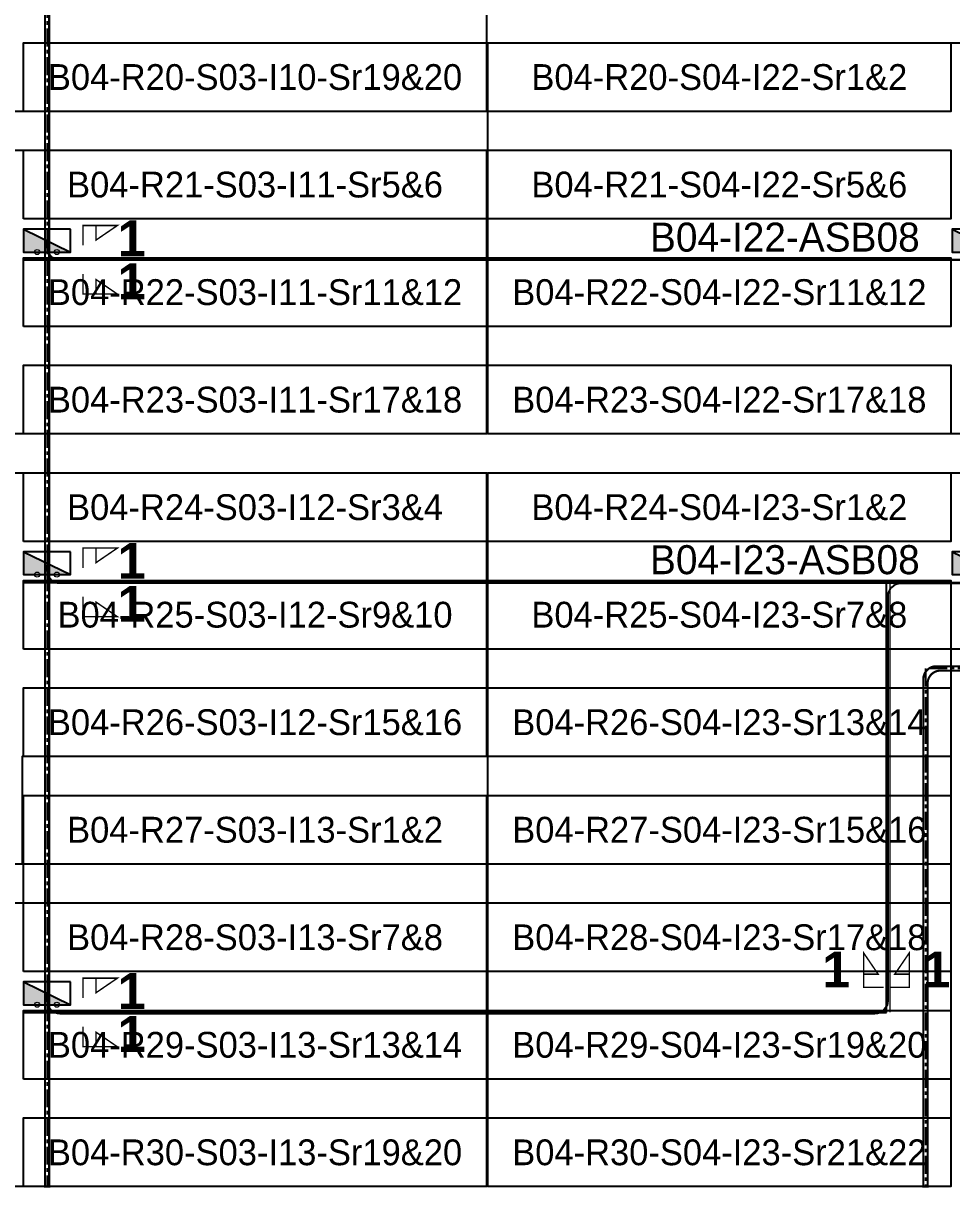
# Model space of a CAD drawing. Header units: metres. Extents: x 530075 to 530399, y 2675487 to 2675927.
# Drawn here: x 530139.5 to 530204.2, y 2675696.7 to 2675777.9 of the extents above; entities that cross this region are included whole.
import ezdxf
from ezdxf.enums import TextEntityAlignment as Align

# ---------------------------------------------------------------- set-up
doc = ezdxf.new("R2010")
doc.units = ezdxf.units.M
doc.linetypes.add('CENTER', pattern=[2, 1.25, -0.25, 0.25, -0.25])
for name, color, linetype in [('DC Trench BL-04', 40, 'Continuous'), ('E-Inverter Grouping', 2, 'Continuous'), ('Inverter Block-04', 7, 'Continuous'), ('LT Cable(AG) INV to LT Panel BL-04', 2, 'Continuous'), ('Messenger Wire Block-04 (Master Path)', 30, 'Continuous'), ('Messenger Wire Block-04 (MW Path)', 191, 'Continuous'), ('MMS Table Block-04', 8, 'Continuous'), ('Plan Line - DC BL-04', 40, 'Continuous'), ('Section Marking BL-04', 2, 'Continuous')]:
    doc.layers.add(name, color=color, linetype=linetype)
doc.layers.add('PILE', color=1, linetype='Continuous', lineweight=15)
doc.styles.add('BoldTextStyle', font='arialbd.ttf')
doc.styles.get("Standard").update_dxf_attribs({"font": 'Adani Regular.ttf'})

# ---------------------------------------------------------------- blocks, each defined once
blk = doc.blocks.new('MMS Table (32.292 x 4.788)')
at = {"color": 0}
blk.add_lwpolyline([(0, -0.002), (0, 4.786), (32.292, 4.786), (32.292, -0.002)], close=True, dxfattribs=at)
at = {"color": 7}
blk.add_attdef('ID1', text='', height=1.8, dxfattribs=at).set_placement((16.146, 2.392), align=Align.MIDDLE_CENTER)
blk = doc.blocks.new('Inverter Block')
h = blk.add_hatch(color=0)
h.dxf.hatch_style = 1
h.paths.add_polyline_path([(-1.456, 2.269), (-1.456, 0.846), (1.456, 0.846)])
at = {"color": 0}
blk.add_lwpolyline([(1.456, 2.269), (-1.456, 2.269), (-1.456, 0.846), (1.456, 0.846)], close=True, dxfattribs=at)
blk.add_lwpolyline([(-1.456, 2.269), (1.456, 0.846)], dxfattribs=at)
at = {"layer": 'PILE'}
for centre in [(-0.613, 0.846), (0.613, 0.846)]:
    blk.add_circle(centre, 0.156, dxfattribs=at)
at = {"color": 7}
blk.add_attdef('ID', (-1.456, 3.006), '', height=1.8, dxfattribs=at)

msp = doc.modelspace()

# ---------------------------------------------------------------- linework, layer by layer
at = {"layer": 'DC Trench BL-04', "color": 40, "const_width": 0.15}
msp.add_lwpolyline([(530141.283, 2675821.575), (530140.983, 2675821.575), (530140.983, 2675696.791), (530141.283, 2675696.791)], close=True, dxfattribs=at)
msp.add_lwpolyline([(530202.563, 2675731.883, -0.414214), (530203.463, 2675732.783), (530205.167, 2675732.783, 0.414214), (530206.067, 2675733.683), (530206.067, 2675821.577), (530205.767, 2675821.577), (530205.767, 2675733.983, -0.414214), (530204.867, 2675733.083), (530203.163, 2675733.083, 0.414214), (530202.263, 2675732.183), (530202.263, 2675696.789), (530202.563, 2675696.789)], format="xyb", close=True, dxfattribs=at)
at = {"layer": 'E-Inverter Grouping', "color": 3}
for points in [[(530171.787, 2675771.791), (530074.711, 2675771.791), (530074.711, 2675791.575), (530139.495, 2675791.575), (530139.495, 2675799.075), (530171.787, 2675799.075)], [(530171.787, 2675749.291), (530107.003, 2675749.291), (530107.003, 2675741.791), (530074.711, 2675741.791), (530074.711, 2675769.075), (530171.787, 2675769.075)], [(530171.787, 2675726.791), (530139.395, 2675726.791), (530139.395, 2675719.291), (530074.711, 2675719.291), (530074.711, 2675739.075), (530107.103, 2675739.075), (530107.103, 2675746.575), (530171.787, 2675746.575)], [(530171.787, 2675696.791), (530074.711, 2675696.791), (530074.711, 2675716.575), (530139.495, 2675716.575), (530139.495, 2675724.075), (530171.787, 2675724.075)]]:
    msp.add_lwpolyline(points, close=True, dxfattribs=at)
at = {"layer": 'E-Inverter Grouping'}
for points in [[(530236.571, 2675769.077), (530268.963, 2675769.077), (530268.963, 2675749.289), (530171.887, 2675749.289), (530171.887, 2675776.577), (530236.571, 2675776.577)], [(530171.887, 2675746.577), (530268.963, 2675746.577), (530268.963, 2675734.289), (530204.179, 2675734.289), (530204.179, 2675696.789), (530171.887, 2675696.789)]]:
    msp.add_lwpolyline(points, close=True, dxfattribs=at)
at = {"layer": 'LT Cable(AG) INV to LT Panel BL-04'}
for points in [[(530229.319, 2675719.199), (530226.664, 2675719.199, -0.160103), (530226.13, 2675719.375), (530224.62, 2675720.487, 0.103275), (530224.26, 2675720.563), (530218.413, 2675720.563, -0.414214), (530217.513, 2675721.463), (530217.513, 2675732.841, 0.040883), (530217.501, 2675732.988), (530217.334, 2675733.999, -0.040883), (530217.322, 2675734.146), (530217.322, 2675760.525, 0.414214), (530216.422, 2675761.425), (530142.034, 2675761.425, -0.414214), (530141.134, 2675762.325), (530141.134, 2675762.69)], [(530231.476, 2675719.149), (530226.65, 2675719.149, -0.160391), (530226.115, 2675719.325), (530224.609, 2675720.437, 0.103275), (530224.249, 2675720.513), (530218.363, 2675720.513, -0.414214), (530217.463, 2675721.413), (530217.463, 2675732.837, 0.040883), (530217.451, 2675732.984), (530217.284, 2675733.995, -0.040883), (530217.272, 2675734.141), (530217.272, 2675737.975, 0.414214), (530216.372, 2675738.875), (530142.034, 2675738.875, -0.414214), (530141.134, 2675739.775), (530141.134, 2675740.19)], [(530231.476, 2675719.124), (530226.643, 2675719.124, -0.160536), (530226.108, 2675719.301), (530224.604, 2675720.412, 0.103275), (530224.244, 2675720.488), (530218.338, 2675720.488, -0.414214), (530217.438, 2675721.388), (530217.438, 2675732.835, 0.040883), (530217.426, 2675732.982), (530217.259, 2675733.993, -0.040883), (530217.247, 2675734.139), (530217.247, 2675737.95, 0.414214), (530216.347, 2675738.85), (530200.681, 2675738.85, 0.414214), (530199.781, 2675737.95), (530199.781, 2675709.75, -0.414214), (530198.881, 2675708.85), (530142.034, 2675708.85, -0.414214), (530141.134, 2675709.75), (530141.134, 2675710.19)]]:
    msp.add_lwpolyline(points, format="xyb", dxfattribs=at)
at = {"layer": 'Messenger Wire Block-04 (Master Path)'}
for points in [[(530139.527, 2675761.437), (530217.335, 2675761.437)], [(530139.527, 2675738.937), (530217.335, 2675738.937)], [(530199.693, 2675708.937), (530199.693, 2675738.937)], [(530139.527, 2675708.937), (530199.693, 2675708.937)], [(530204.179, 2675708.937), (530204.211, 2675708.937)]]:
    msp.add_lwpolyline(points, dxfattribs=at)
at = {"layer": 'Messenger Wire Block-04 (MW Path)', "const_width": 0.1}
for points in [[(530139.527, 2675761.437), (530217.335, 2675761.437)], [(530139.527, 2675738.937), (530217.335, 2675738.937)], [(530199.943, 2675708.937), (530199.943, 2675738.937)], [(530139.527, 2675708.937), (530199.693, 2675708.937)]]:
    msp.add_lwpolyline(points, dxfattribs=at)
at = {"layer": 'Plan Line - DC BL-04', "color": 6, "linetype": 'CENTER'}
for points in [[(530141.134, 2675821.575), (530141.134, 2675696.791)], [(530205.918, 2675732.933), (530202.414, 2675732.933)], [(530202.414, 2675732.933), (530202.414, 2675696.789)]]:
    msp.add_lwpolyline(points, dxfattribs=at)
at = {"layer": 'Section Marking BL-04', "color": 94, "lineweight": 35, "true_color": 0x00a500, "const_width": 0.1}
for points in [[(530143.634, 2675762.437), (530143.634, 2675763.827), (530146.034, 2675763.827), (530144.554, 2675762.817), (530144.554, 2675763.827)], [(530143.634, 2675760.437), (530143.634, 2675759.047), (530146.034, 2675759.047), (530144.554, 2675760.057), (530144.554, 2675759.047)], [(530143.634, 2675739.937), (530143.634, 2675741.327), (530146.034, 2675741.327), (530144.554, 2675740.317), (530144.554, 2675741.327)], [(530143.634, 2675737.937), (530143.634, 2675736.547), (530146.034, 2675736.547), (530144.554, 2675737.557), (530144.554, 2675736.547)], [(530199.493, 2675710.687), (530198.103, 2675710.687), (530198.103, 2675713.087), (530199.113, 2675711.607), (530198.103, 2675711.607)], [(530199.893, 2675710.687), (530201.283, 2675710.687), (530201.283, 2675713.087), (530200.273, 2675711.607), (530201.283, 2675711.607)], [(530143.634, 2675709.937), (530143.634, 2675711.327), (530146.034, 2675711.327), (530144.554, 2675710.317), (530144.554, 2675711.327)], [(530143.634, 2675707.937), (530143.634, 2675706.547), (530146.034, 2675706.547), (530144.554, 2675707.557), (530144.554, 2675706.547)]]:
    msp.add_lwpolyline(points, dxfattribs=at)

# ---------------------------------------------------------------- block references
at = {"layer": 'Inverter Block-04'}
ref = msp.add_blockref('Inverter Block', (530141.134, 2675761.025), dxfattribs=dict(at, xscale=1.124999999976148, yscale=1.124999999976148, zscale=1.124999999976148))
ref.add_attrib('ID', 'B04-I11-ASB08', (530118.411, 2675762.006), dxfattribs={"layer": '0', "color": 7, "height": 2.025})
ref = msp.add_blockref('Inverter Block', (530205.918, 2675761.025), dxfattribs=dict(at, xscale=1.124999999976148, yscale=1.124999999976148, zscale=1.124999999976148))
ref.add_attrib('ID', 'B04-I22-ASB08', (530183.195, 2675762.006), dxfattribs={"layer": '0', "color": 7, "height": 2.025})
ref = msp.add_blockref('Inverter Block', (530141.134, 2675738.525), dxfattribs=dict(at, xscale=1.124999999976148, yscale=1.124999999976148, zscale=1.124999999976148))
ref.add_attrib('ID', 'B04-I12-ASB07', (530118.411, 2675739.506), dxfattribs={"layer": '0', "color": 7, "height": 2.025})
ref = msp.add_blockref('Inverter Block', (530205.918, 2675738.525), dxfattribs=dict(at, xscale=1.124999999976148, yscale=1.124999999976148, zscale=1.124999999976148))
ref.add_attrib('ID', 'B04-I23-ASB08', (530183.195, 2675739.506), dxfattribs={"layer": '0', "color": 7, "height": 2.025})
ref = msp.add_blockref('Inverter Block', (530141.134, 2675708.525), dxfattribs=dict(at, xscale=1.124999999976148, yscale=1.124999999976148, zscale=1.124999999976148))
ref.add_attrib('ID', 'B04-I13-ASB07', (530118.411, 2675709.506), dxfattribs={"layer": '0', "color": 7, "height": 2.025})
at = {"layer": 'MMS Table Block-04'}
for p, values in [((530139.495, 2675771.791), {'ID1': 'B04-R20-S03-I10-Sr19&20'}), ((530171.887, 2675771.791), {'ID1': 'B04-R20-S04-I22-Sr1&2'}), ((530139.495, 2675764.291), {'ID1': 'B04-R21-S03-I11-Sr5&6'}), ((530171.887, 2675764.291), {'ID1': 'B04-R21-S04-I22-Sr5&6'}), ((530139.495, 2675756.791), {'ID1': 'B04-R22-S03-I11-Sr11&12'}), ((530171.887, 2675756.791), {'ID1': 'B04-R22-S04-I22-Sr11&12'}), ((530139.495, 2675749.291), {'ID1': 'B04-R23-S03-I11-Sr17&18'}), ((530171.887, 2675749.291), {'ID1': 'B04-R23-S04-I22-Sr17&18'}), ((530139.495, 2675741.791), {'ID1': 'B04-R24-S03-I12-Sr3&4'}), ((530171.887, 2675741.791), {'ID1': 'B04-R24-S04-I23-Sr1&2'}), ((530139.495, 2675734.291), {'ID1': 'B04-R25-S03-I12-Sr9&10'}), ((530171.887, 2675734.291), {'ID1': 'B04-R25-S04-I23-Sr7&8'}), ((530139.495, 2675726.791), {'ID1': 'B04-R26-S03-I12-Sr15&16'}), ((530171.887, 2675726.791), {'ID1': 'B04-R26-S04-I23-Sr13&14'}), ((530139.495, 2675719.291), {'ID1': 'B04-R27-S03-I13-Sr1&2'}), ((530171.887, 2675719.291), {'ID1': 'B04-R27-S04-I23-Sr15&16'}), ((530139.495, 2675711.791), {'ID1': 'B04-R28-S03-I13-Sr7&8'}), ((530171.887, 2675711.791), {'ID1': 'B04-R28-S04-I23-Sr17&18'}), ((530139.495, 2675704.291), {'ID1': 'B04-R29-S03-I13-Sr13&14'}), ((530171.887, 2675704.291), {'ID1': 'B04-R29-S04-I23-Sr19&20'}), ((530139.495, 2675696.791), {'ID1': 'B04-R30-S03-I13-Sr19&20'}), ((530171.887, 2675696.791), {'ID1': 'B04-R30-S04-I23-Sr21&22'})]:
    msp.add_blockref('MMS Table (32.292 x 4.788)', p, dxfattribs=at).add_auto_attribs(values)

# ---------------------------------------------------------------- texts
at = {"layer": 'Section Marking BL-04', "color": 94, "true_color": 0x00a500, "style": 'BoldTextStyle'}
for p in [(530147.034, 2675762.937), (530147.034, 2675759.937), (530147.034, 2675740.437), (530147.034, 2675737.437), (530196.193, 2675711.937), (530203.193, 2675711.937), (530147.034, 2675710.437), (530147.034, 2675707.437)]:
    msp.add_text('1', height=2.5, dxfattribs=at).set_placement(p, align=Align.MIDDLE_CENTER)

doc.saveas('drawing.dxf')
